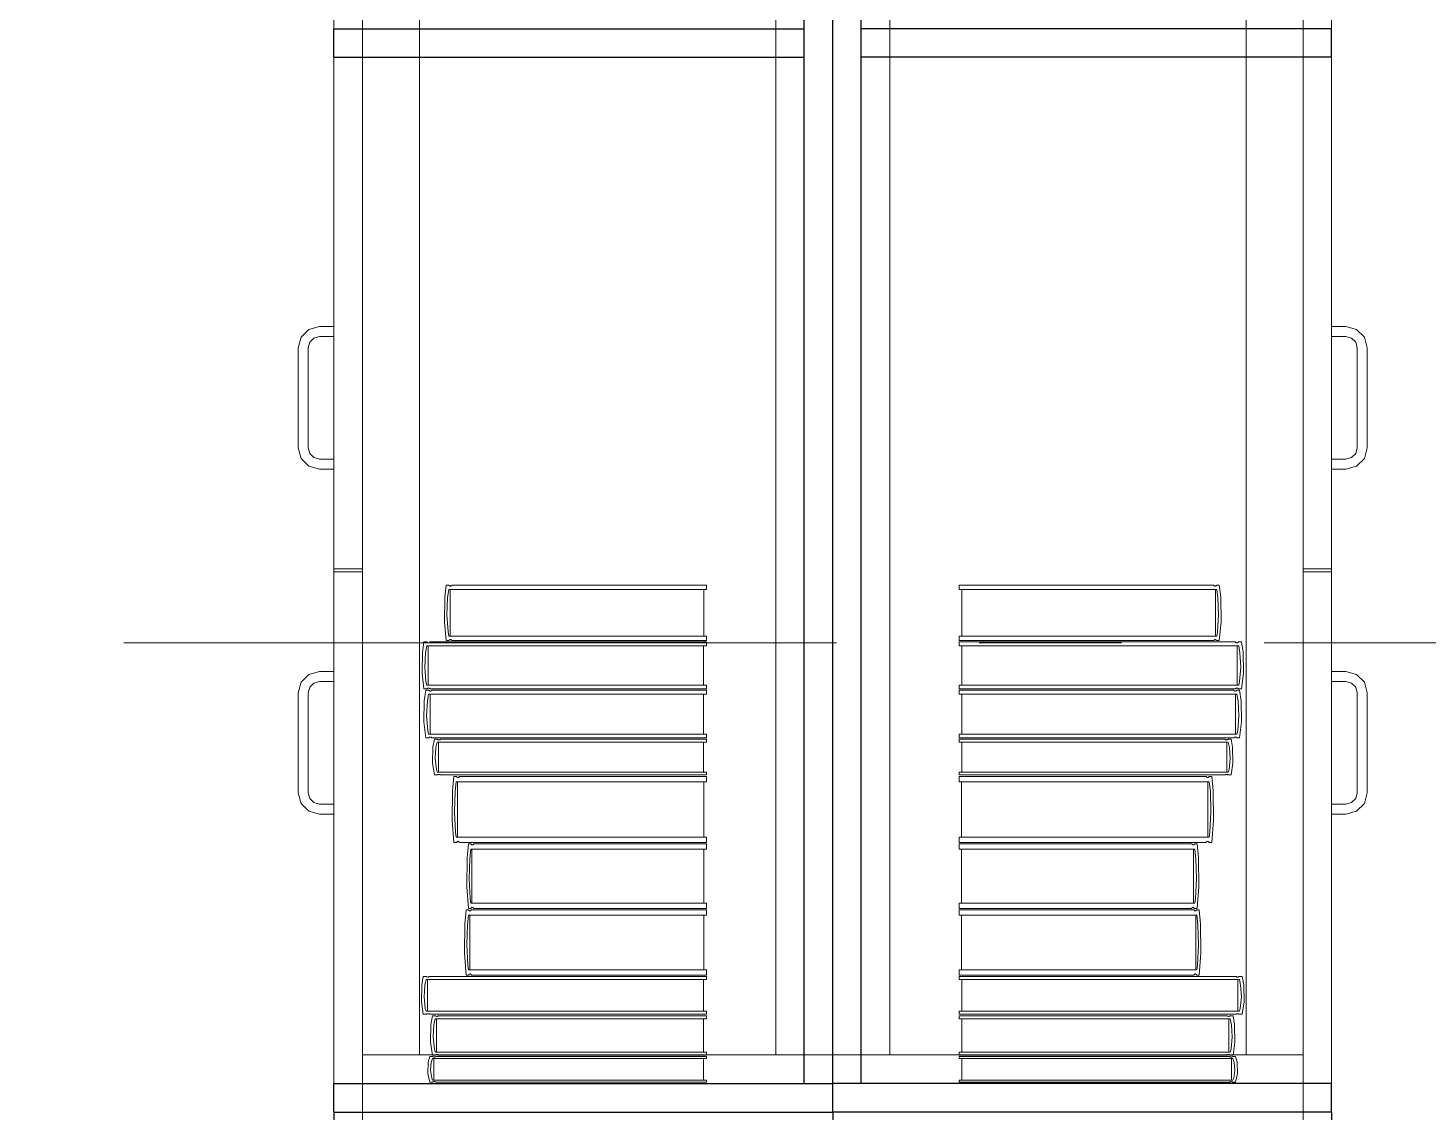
# Model space of a CAD drawing. Header units: inches. Extents: x -38 to 5698, y -33 to 92.
# Drawn here: x 288.499 to 289.482, y 23.352 to 24.113 of the extents above; entities that cross this region are included whole.
import ezdxf

# ---------------------------------------------------------------- set-up
doc = ezdxf.new("R2010")
doc.units = ezdxf.units.IN
doc.header["$MEASUREMENT"] = 0
doc.set_wipeout_variables(frame=1)
doc.linetypes.add('Punto & Raya', pattern=[0.65, 0.5, -0.075, 0, -0.075])
doc.linetypes.add('Wipeout_Contour', pattern=[1, 0, -1])
doc.layers.add('Interior - Mobiliario', color=7, linetype='Continuous')
doc.layers.add('Marcador - Secciones', color=251, linetype='Continuous')

msp = doc.modelspace()

# ---------------------------------------------------------------- linework, layer by layer
at = {"layer": 'Interior - Mobiliario', "color": 175, "linetype": 'Continuous', "lineweight": 13}
for p, q in [((288.73401, 24.83237), (288.73401, 23.37237)), ((289.04401, 23.37237), (289.04401, 24.83237)), ((289.08401, 23.37237), (289.08401, 24.83237)), ((289.39401, 24.83237), (289.39401, 23.37237)), ((288.68901, 23.88837), (288.69102, 23.89587)), ((288.69102, 23.89587), (288.69651, 23.90136)), ((288.69651, 23.90136), (288.70401, 23.90337)), ((288.70401, 23.89637), (288.70001, 23.8953)), ((288.70401, 23.90337), (288.71401, 23.90337)), ((288.71401, 23.89637), (288.70401, 23.89637)), ((288.71401, 23.90337), (288.71401, 23.89637)), ((289.42401, 23.90337), (289.41401, 23.90337)), ((289.41401, 23.90337), (289.41401, 23.89637)), ((289.41401, 23.89637), (289.42401, 23.89637)), ((289.43151, 23.90136), (289.42401, 23.90337)), ((289.42401, 23.89637), (289.42801, 23.8953)), ((289.437, 23.89587), (289.43151, 23.90136)), ((289.43901, 23.88837), (289.437, 23.89587)), ((288.68901, 23.81837), (288.68901, 23.88837)), ((288.69708, 23.89237), (288.69601, 23.88837)), ((288.69601, 23.88837), (288.69601, 23.81837)), ((288.70001, 23.8953), (288.69708, 23.89237)), ((289.42801, 23.8953), (289.43093, 23.89237)), ((289.43093, 23.89237), (289.43201, 23.88837)), ((289.43201, 23.88837), (289.43201, 23.81837)), ((289.43901, 23.81837), (289.43901, 23.88837)), ((288.69102, 23.81087), (288.68901, 23.81837)), ((288.69601, 23.81837), (288.69708, 23.81437)), ((289.43201, 23.81837), (289.43093, 23.81437)), ((289.437, 23.81087), (289.43901, 23.81837)), ((288.69651, 23.80538), (288.69102, 23.81087)), ((288.69708, 23.81437), (288.70001, 23.81144)), ((288.70001, 23.81144), (288.70401, 23.81037)), ((288.70401, 23.81037), (288.71401, 23.81037)), ((288.71401, 23.81037), (288.71401, 23.80337)), ((289.42401, 23.81037), (289.41401, 23.81037)), ((289.41401, 23.81037), (289.41401, 23.80337)), ((289.42801, 23.81144), (289.42401, 23.81037)), ((289.43093, 23.81437), (289.42801, 23.81144)), ((289.43151, 23.80538), (289.437, 23.81087)), ((288.70401, 23.80337), (288.69651, 23.80538)), ((288.71401, 23.80337), (288.70401, 23.80337)), ((289.41401, 23.80337), (289.42401, 23.80337)), ((289.42401, 23.80337), (289.43151, 23.80538)), ((288.71401, 23.73337), (288.73401, 23.73337)), ((288.71401, 23.73137), (288.73401, 23.73137)), ((289.41401, 23.73337), (289.39401, 23.73337)), ((289.41401, 23.73137), (289.39401, 23.73137)), ((288.79282, 23.722), (288.79182, 23.71347)), ((288.7948, 23.722), (288.79282, 23.722)), ((288.79381, 23.71306), (288.79464, 23.71889)), ((288.79464, 23.71889), (288.97535, 23.71889)), ((288.7949, 23.72184), (288.7948, 23.722)), ((288.79513, 23.72161), (288.7949, 23.72184)), ((288.79539, 23.72144), (288.79513, 23.72161)), ((288.79565, 23.72135), (288.79539, 23.72144)), ((288.79556, 23.71889), (288.79556, 23.68623)), ((288.79592, 23.72135), (288.79565, 23.72135)), ((288.79618, 23.72142), (288.79592, 23.72135)), ((288.79644, 23.72156), (288.79618, 23.72142)), ((288.79667, 23.72179), (288.79644, 23.72156)), ((288.79682, 23.722), (288.79667, 23.72179)), ((288.97535, 23.722), (288.79682, 23.722)), ((288.97352, 23.68623), (288.97352, 23.71889)), ((288.97535, 23.71889), (288.97535, 23.722)), ((289.15266, 23.71889), (289.15266, 23.722)), ((289.15266, 23.722), (289.33119, 23.722)), ((289.33337, 23.71889), (289.15266, 23.71889)), ((289.15449, 23.68623), (289.15449, 23.71889)), ((289.33119, 23.722), (289.33134, 23.72179)), ((289.33134, 23.72179), (289.33157, 23.72156)), ((289.33157, 23.72156), (289.33183, 23.72142)), ((289.33183, 23.72142), (289.33209, 23.72135)), ((289.33209, 23.72135), (289.33236, 23.72135)), ((289.33236, 23.72135), (289.33263, 23.72144)), ((289.33246, 23.71889), (289.33246, 23.68623)), ((289.33263, 23.72144), (289.33288, 23.72161)), ((289.33288, 23.72161), (289.33311, 23.72184)), ((289.33311, 23.72184), (289.33321, 23.722)), ((289.33321, 23.722), (289.33519, 23.722)), ((289.33421, 23.71306), (289.33337, 23.71889)), ((289.33519, 23.722), (289.33619, 23.71347)), ((288.79182, 23.71347), (288.79159, 23.69609)), ((288.79334, 23.7011), (288.79381, 23.71306)), ((289.33467, 23.7011), (289.33421, 23.71306)), ((289.33619, 23.71347), (289.33642, 23.69609)), ((288.7941, 23.68918), (288.79334, 23.7011)), ((289.33391, 23.68918), (289.33467, 23.7011)), ((288.79159, 23.69609), (288.79282, 23.68312)), ((288.79464, 23.68623), (288.7941, 23.68918)), ((289.33337, 23.68623), (289.33391, 23.68918)), ((289.33642, 23.69609), (289.33519, 23.68312)), ((288.77724, 23.68212), (288.77615, 23.67491)), ((288.77939, 23.68212), (288.77724, 23.68212)), ((288.77831, 23.67457), (288.77922, 23.67949)), ((288.77922, 23.67949), (288.97535, 23.67949)), ((288.7795, 23.682), (288.77939, 23.68212)), ((288.77975, 23.6818), (288.7795, 23.682)), ((288.78002, 23.68166), (288.77975, 23.6818)), ((288.78031, 23.68158), (288.78002, 23.68166)), ((288.78021, 23.67949), (288.78021, 23.65188)), ((288.7806, 23.68157), (288.78031, 23.68158)), ((288.78089, 23.68163), (288.7806, 23.68157)), ((288.78117, 23.68176), (288.78089, 23.68163)), ((288.78142, 23.68195), (288.78117, 23.68176)), ((288.78159, 23.68212), (288.78142, 23.68195)), ((288.97535, 23.68212), (288.78159, 23.68212)), ((288.79282, 23.68312), (288.7948, 23.68312)), ((288.97535, 23.68623), (288.79464, 23.68623)), ((288.7948, 23.68312), (288.79495, 23.68333)), ((288.79495, 23.68333), (288.79519, 23.68355)), ((288.79519, 23.68355), (288.79544, 23.6837)), ((288.79544, 23.6837), (288.79571, 23.68377)), ((288.79571, 23.68377), (288.79598, 23.68376)), ((288.79598, 23.68376), (288.79624, 23.68368)), ((288.79624, 23.68368), (288.79649, 23.68351)), ((288.79649, 23.68351), (288.79672, 23.68327)), ((288.79672, 23.68327), (288.79682, 23.68312)), ((288.79682, 23.68312), (288.97535, 23.68312)), ((288.97337, 23.65188), (288.97337, 23.67949)), ((288.97535, 23.68312), (288.97535, 23.68623)), ((288.97535, 23.67949), (288.97535, 23.68212)), ((289.15266, 23.68312), (289.15266, 23.68623)), ((289.15266, 23.68623), (289.33337, 23.68623)), ((289.33119, 23.68312), (289.15266, 23.68312)), ((289.15266, 23.67949), (289.15266, 23.68212)), ((289.15266, 23.68212), (289.34643, 23.68212)), ((289.34879, 23.67949), (289.15266, 23.67949)), ((289.15464, 23.65188), (289.15464, 23.67949)), ((289.33129, 23.68327), (289.33119, 23.68312)), ((289.33152, 23.68351), (289.33129, 23.68327)), ((289.33177, 23.68368), (289.33152, 23.68351)), ((289.33203, 23.68376), (289.33177, 23.68368)), ((289.3323, 23.68377), (289.33203, 23.68376)), ((289.33257, 23.6837), (289.3323, 23.68377)), ((289.33282, 23.68355), (289.33257, 23.6837)), ((289.33306, 23.68333), (289.33282, 23.68355)), ((289.33321, 23.68312), (289.33306, 23.68333)), ((289.33519, 23.68312), (289.33321, 23.68312)), ((289.34643, 23.68212), (289.34659, 23.68195)), ((289.34659, 23.68195), (289.34685, 23.68176)), ((289.34685, 23.68176), (289.34712, 23.68163)), ((289.34712, 23.68163), (289.34741, 23.68157)), ((289.34741, 23.68157), (289.3477, 23.68158)), ((289.3477, 23.68158), (289.34799, 23.68166)), ((289.3478, 23.67949), (289.3478, 23.65188)), ((289.34799, 23.68166), (289.34826, 23.6818)), ((289.34826, 23.6818), (289.34851, 23.682)), ((289.34851, 23.682), (289.34862, 23.68212)), ((289.34862, 23.68212), (289.35077, 23.68212)), ((289.3497, 23.67457), (289.34879, 23.67949)), ((289.35077, 23.68212), (289.35186, 23.67491)), ((288.77615, 23.67491), (288.77591, 23.66022)), ((288.7778, 23.66445), (288.77831, 23.67457)), ((289.35021, 23.66445), (289.3497, 23.67457)), ((289.35186, 23.67491), (289.3521, 23.66022)), ((288.70401, 23.66137), (288.69651, 23.65936)), ((288.71401, 23.66137), (288.70401, 23.66137)), ((288.71401, 23.65437), (288.71401, 23.66137)), ((288.77591, 23.66022), (288.77724, 23.64925)), ((288.77863, 23.65438), (288.7778, 23.66445)), ((289.34938, 23.65438), (289.35021, 23.66445)), ((289.3521, 23.66022), (289.35077, 23.64925)), ((289.41401, 23.66137), (289.42401, 23.66137)), ((289.41401, 23.65437), (289.41401, 23.66137)), ((289.42401, 23.66137), (289.43151, 23.65936)), ((288.69102, 23.65387), (288.68901, 23.64637)), ((288.69651, 23.65936), (288.69102, 23.65387)), ((288.69601, 23.64637), (288.69708, 23.65037)), ((288.69708, 23.65037), (288.70001, 23.6533)), ((288.70001, 23.6533), (288.70401, 23.65437)), ((288.70401, 23.65437), (288.71401, 23.65437)), ((288.77922, 23.65188), (288.77863, 23.65438)), ((288.97535, 23.65188), (288.77922, 23.65188)), ((288.97535, 23.64925), (288.97535, 23.65188)), ((289.15266, 23.64925), (289.15266, 23.65188)), ((289.15266, 23.65188), (289.34879, 23.65188)), ((289.34879, 23.65188), (289.34938, 23.65438)), ((289.42401, 23.65437), (289.41401, 23.65437)), ((289.42801, 23.6533), (289.42401, 23.65437)), ((289.43093, 23.65037), (289.42801, 23.6533)), ((289.43201, 23.64637), (289.43093, 23.65037)), ((289.43151, 23.65936), (289.437, 23.65387)), ((289.437, 23.65387), (289.43901, 23.64637)), ((288.68901, 23.64637), (288.68901, 23.57637)), ((288.69601, 23.57637), (288.69601, 23.64637)), ((288.77747, 23.64093), (288.77723, 23.626)), ((288.77724, 23.64925), (288.77939, 23.64925)), ((288.77855, 23.64825), (288.77747, 23.64093)), ((288.78069, 23.64825), (288.77855, 23.64825)), ((288.77911, 23.6303), (288.77961, 23.64058)), ((288.77939, 23.64925), (288.77956, 23.64943)), ((288.77956, 23.64943), (288.77981, 23.64962)), ((288.77961, 23.64058), (288.78052, 23.64558)), ((288.77981, 23.64962), (288.78009, 23.64974)), ((288.78009, 23.64974), (288.78038, 23.6498)), ((288.78038, 23.6498), (288.78067, 23.6498)), ((288.78052, 23.64558), (288.97535, 23.64558)), ((288.78067, 23.6498), (288.78095, 23.64972)), ((288.7808, 23.64812), (288.78069, 23.64825)), ((288.78105, 23.64792), (288.7808, 23.64812)), ((288.78095, 23.64972), (288.78123, 23.64958)), ((288.78132, 23.64778), (288.78105, 23.64792)), ((288.78123, 23.64958), (288.78148, 23.64938)), ((288.7816, 23.6477), (288.78132, 23.64778)), ((288.78148, 23.64938), (288.78159, 23.64925)), ((288.7815, 23.64558), (288.7815, 23.61753)), ((288.78159, 23.64925), (288.97535, 23.64925)), ((288.78189, 23.6477), (288.7816, 23.6477)), ((288.78218, 23.64776), (288.78189, 23.6477)), ((288.78245, 23.64788), (288.78218, 23.64776)), ((288.78271, 23.64807), (288.78245, 23.64788)), ((288.78287, 23.64825), (288.78271, 23.64807)), ((288.97535, 23.64825), (288.78287, 23.64825)), ((288.97338, 23.61753), (288.97338, 23.64558)), ((288.97535, 23.64558), (288.97535, 23.64825)), ((289.34643, 23.64925), (289.15266, 23.64925)), ((289.15266, 23.64558), (289.15266, 23.64825)), ((289.15266, 23.64825), (289.34515, 23.64825)), ((289.3475, 23.64558), (289.15266, 23.64558)), ((289.15463, 23.61753), (289.15463, 23.64558)), ((289.34515, 23.64825), (289.34531, 23.64807)), ((289.34531, 23.64807), (289.34556, 23.64788)), ((289.34556, 23.64788), (289.34584, 23.64776)), ((289.34584, 23.64776), (289.34612, 23.6477)), ((289.34612, 23.6477), (289.34641, 23.6477)), ((289.34641, 23.6477), (289.3467, 23.64778)), ((289.34654, 23.64938), (289.34643, 23.64925)), ((289.34651, 23.64558), (289.34651, 23.61753)), ((289.34679, 23.64958), (289.34654, 23.64938)), ((289.3467, 23.64778), (289.34697, 23.64792)), ((289.34706, 23.64972), (289.34679, 23.64958)), ((289.34697, 23.64792), (289.34722, 23.64812)), ((289.34735, 23.6498), (289.34706, 23.64972)), ((289.34722, 23.64812), (289.34733, 23.64825)), ((289.34733, 23.64825), (289.34947, 23.64825)), ((289.34764, 23.6498), (289.34735, 23.6498)), ((289.3484, 23.64058), (289.3475, 23.64558)), ((289.34793, 23.64974), (289.34764, 23.6498)), ((289.3482, 23.64962), (289.34793, 23.64974)), ((289.34846, 23.64943), (289.3482, 23.64962)), ((289.3489, 23.6303), (289.3484, 23.64058)), ((289.34862, 23.64925), (289.34846, 23.64943)), ((289.35077, 23.64925), (289.34862, 23.64925)), ((289.34947, 23.64825), (289.35054, 23.64093)), ((289.35054, 23.64093), (289.35079, 23.626)), ((289.43201, 23.57637), (289.43201, 23.64637)), ((289.43901, 23.64637), (289.43901, 23.57637)), ((288.77993, 23.62006), (288.77911, 23.6303)), ((289.34808, 23.62006), (289.3489, 23.6303)), ((288.77723, 23.626), (288.77855, 23.61486)), ((289.35079, 23.626), (289.34947, 23.61486)), ((288.77855, 23.61486), (288.78069, 23.61486)), ((288.78052, 23.61753), (288.77993, 23.62006)), ((288.97535, 23.61753), (288.78052, 23.61753)), ((288.78069, 23.61486), (288.78085, 23.61504)), ((288.78085, 23.61504), (288.7811, 23.61523)), ((288.7811, 23.61523), (288.78138, 23.61536)), ((288.78138, 23.61536), (288.78166, 23.61542)), ((288.78166, 23.61542), (288.78195, 23.61541)), ((288.78195, 23.61541), (288.78224, 23.61533)), ((288.78224, 23.61533), (288.78251, 23.61519)), ((288.78251, 23.61519), (288.78276, 23.61499)), ((288.78276, 23.61499), (288.78287, 23.61486)), ((288.78287, 23.61486), (288.97535, 23.61486)), ((288.78459, 23.61386), (288.78355, 23.60836)), ((288.78666, 23.61386), (288.78459, 23.61386)), ((288.78562, 23.6081), (288.7865, 23.61185)), ((288.7865, 23.61185), (288.97535, 23.61185)), ((288.78677, 23.61376), (288.78666, 23.61386)), ((288.78701, 23.61361), (288.78677, 23.61376)), ((288.78727, 23.6135), (288.78701, 23.61361)), ((288.78755, 23.61345), (288.78727, 23.6135)), ((288.78745, 23.61185), (288.78745, 23.5908)), ((288.78783, 23.61344), (288.78755, 23.61345)), ((288.78811, 23.61349), (288.78783, 23.61344)), ((288.78837, 23.61358), (288.78811, 23.61349)), ((288.78862, 23.61372), (288.78837, 23.61358)), ((288.78878, 23.61386), (288.78862, 23.61372)), ((288.97535, 23.61386), (288.78878, 23.61386)), ((288.97344, 23.5908), (288.97344, 23.61185)), ((288.97535, 23.61486), (288.97535, 23.61753)), ((288.97535, 23.61185), (288.97535, 23.61386)), ((289.15266, 23.61486), (289.15266, 23.61753)), ((289.15266, 23.61753), (289.3475, 23.61753)), ((289.34515, 23.61486), (289.15266, 23.61486)), ((289.15266, 23.61185), (289.15266, 23.61386)), ((289.15266, 23.61386), (289.33924, 23.61386)), ((289.34151, 23.61185), (289.15266, 23.61185)), ((289.15457, 23.5908), (289.15457, 23.61185)), ((289.33924, 23.61386), (289.33939, 23.61372)), ((289.33939, 23.61372), (289.33964, 23.61358)), ((289.33964, 23.61358), (289.3399, 23.61349)), ((289.3399, 23.61349), (289.34018, 23.61344)), ((289.34018, 23.61344), (289.34046, 23.61345)), ((289.34046, 23.61345), (289.34074, 23.6135)), ((289.34056, 23.61185), (289.34056, 23.5908)), ((289.34074, 23.6135), (289.341, 23.61361)), ((289.341, 23.61361), (289.34124, 23.61376)), ((289.34124, 23.61376), (289.34135, 23.61386)), ((289.34135, 23.61386), (289.34342, 23.61386)), ((289.34239, 23.6081), (289.34151, 23.61185)), ((289.34342, 23.61386), (289.34447, 23.60836)), ((289.34526, 23.61499), (289.34515, 23.61486)), ((289.3455, 23.61519), (289.34526, 23.61499)), ((289.34577, 23.61533), (289.3455, 23.61519)), ((289.34606, 23.61541), (289.34577, 23.61533)), ((289.34635, 23.61542), (289.34606, 23.61541)), ((289.34664, 23.61536), (289.34635, 23.61542)), ((289.34691, 23.61523), (289.34664, 23.61536)), ((289.34716, 23.61504), (289.34691, 23.61523)), ((289.34733, 23.61486), (289.34716, 23.61504)), ((289.34947, 23.61486), (289.34733, 23.61486)), ((289.3475, 23.61753), (289.34808, 23.62006)), ((288.78355, 23.60836), (288.78331, 23.59716)), ((288.78514, 23.60039), (288.78562, 23.6081)), ((289.34288, 23.60039), (289.34239, 23.6081)), ((289.34447, 23.60836), (289.3447, 23.59716)), ((288.78331, 23.59716), (288.78459, 23.5888)), ((288.78593, 23.5927), (288.78514, 23.60039)), ((288.7865, 23.5908), (288.78593, 23.5927)), ((289.34151, 23.5908), (289.34208, 23.5927)), ((289.34208, 23.5927), (289.34288, 23.60039)), ((289.3447, 23.59716), (289.34342, 23.5888)), ((288.78459, 23.5888), (288.78666, 23.5888)), ((288.97535, 23.5908), (288.7865, 23.5908)), ((288.78666, 23.5888), (288.78682, 23.58893)), ((288.78682, 23.58893), (288.78707, 23.58908)), ((288.78707, 23.58908), (288.78733, 23.58917)), ((288.78733, 23.58917), (288.78761, 23.58922)), ((288.78761, 23.58922), (288.78789, 23.58921)), ((288.78789, 23.58921), (288.78817, 23.58916)), ((288.78817, 23.58916), (288.78843, 23.58905)), ((288.78843, 23.58905), (288.78867, 23.5889)), ((288.78867, 23.5889), (288.78878, 23.5888)), ((288.78878, 23.5888), (288.97535, 23.5888)), ((288.79816, 23.5878), (288.79719, 23.57764)), ((288.80008, 23.5878), (288.79816, 23.5878)), ((288.79911, 23.57716), (288.79993, 23.58409)), ((288.79993, 23.58409), (288.97535, 23.58409)), ((288.80018, 23.58762), (288.80008, 23.5878)), ((288.8004, 23.58734), (288.80018, 23.58762)), ((288.80065, 23.58714), (288.8004, 23.58734)), ((288.8009, 23.58704), (288.80065, 23.58714)), ((288.80081, 23.58409), (288.80081, 23.5452)), ((288.80117, 23.58703), (288.8009, 23.58704)), ((288.80142, 23.58711), (288.80117, 23.58703)), ((288.80167, 23.58729), (288.80142, 23.58711)), ((288.8019, 23.58755), (288.80167, 23.58729)), ((288.80204, 23.5878), (288.8019, 23.58755)), ((288.97535, 23.5878), (288.80204, 23.5878)), ((288.97358, 23.5452), (288.97358, 23.58409)), ((288.97535, 23.5888), (288.97535, 23.5908)), ((288.97535, 23.58409), (288.97535, 23.5878)), ((289.15266, 23.5888), (289.15266, 23.5908)), ((289.15266, 23.5908), (289.34151, 23.5908)), ((289.33924, 23.5888), (289.15266, 23.5888)), ((289.15266, 23.58409), (289.15266, 23.5878)), ((289.15266, 23.5878), (289.32597, 23.5878)), ((289.32809, 23.58409), (289.15266, 23.58409)), ((289.15444, 23.5452), (289.15444, 23.58409)), ((289.32597, 23.5878), (289.32611, 23.58755)), ((289.32611, 23.58755), (289.32634, 23.58729)), ((289.32634, 23.58729), (289.32659, 23.58711)), ((289.32659, 23.58711), (289.32685, 23.58703)), ((289.32685, 23.58703), (289.32711, 23.58704)), ((289.32711, 23.58704), (289.32737, 23.58714)), ((289.3272, 23.58409), (289.3272, 23.5452)), ((289.32737, 23.58714), (289.32761, 23.58734)), ((289.32761, 23.58734), (289.32783, 23.58762)), ((289.32783, 23.58762), (289.32793, 23.5878)), ((289.32793, 23.5878), (289.32986, 23.5878)), ((289.3289, 23.57716), (289.32809, 23.58409)), ((289.32986, 23.5878), (289.33083, 23.57764)), ((289.33934, 23.5889), (289.33924, 23.5888)), ((289.33958, 23.58905), (289.33934, 23.5889)), ((289.33984, 23.58916), (289.33958, 23.58905)), ((289.34012, 23.58921), (289.33984, 23.58916)), ((289.3404, 23.58922), (289.34012, 23.58921)), ((289.34068, 23.58917), (289.3404, 23.58922)), ((289.34094, 23.58908), (289.34068, 23.58917)), ((289.34119, 23.58893), (289.34094, 23.58908)), ((289.34135, 23.5888), (289.34119, 23.58893)), ((289.34342, 23.5888), (289.34135, 23.5888)), ((288.68901, 23.57637), (288.69102, 23.56887)), ((288.69708, 23.57237), (288.69601, 23.57637)), ((288.70001, 23.56944), (288.69708, 23.57237)), ((288.79719, 23.57764), (288.79697, 23.55693)), ((288.79866, 23.56291), (288.79911, 23.57716)), ((289.32935, 23.56291), (289.3289, 23.57716)), ((289.33083, 23.57764), (289.33105, 23.55693)), ((289.42801, 23.56944), (289.43093, 23.57237)), ((289.43093, 23.57237), (289.43201, 23.57637)), ((289.43901, 23.57637), (289.437, 23.56887)), ((288.69102, 23.56887), (288.69651, 23.56338)), ((288.69651, 23.56338), (288.70401, 23.56137)), ((288.70401, 23.56837), (288.70001, 23.56944)), ((288.71401, 23.56837), (288.70401, 23.56837)), ((288.71401, 23.56137), (288.71401, 23.56837)), ((288.7994, 23.54871), (288.79866, 23.56291)), ((289.32861, 23.54871), (289.32935, 23.56291)), ((289.41401, 23.56837), (289.42401, 23.56837)), ((289.41401, 23.56137), (289.41401, 23.56837)), ((289.42401, 23.56837), (289.42801, 23.56944)), ((289.43151, 23.56338), (289.42401, 23.56137)), ((289.437, 23.56887), (289.43151, 23.56338)), ((288.70401, 23.56137), (288.71401, 23.56137)), ((288.79697, 23.55693), (288.79816, 23.54149)), ((289.33105, 23.55693), (289.32986, 23.54149)), ((289.42401, 23.56137), (289.41401, 23.56137)), ((288.79993, 23.5452), (288.7994, 23.54871)), ((288.97535, 23.5452), (288.79993, 23.5452)), ((288.80023, 23.54174), (288.80046, 23.542)), ((288.80046, 23.542), (288.8007, 23.54218)), ((288.8007, 23.54218), (288.80096, 23.54227)), ((288.80096, 23.54227), (288.80122, 23.54225)), ((288.80122, 23.54225), (288.80148, 23.54215)), ((288.80148, 23.54215), (288.80172, 23.54195)), ((288.80172, 23.54195), (288.80195, 23.54167)), ((288.97535, 23.54149), (288.97535, 23.5452)), ((289.15266, 23.54149), (289.15266, 23.5452)), ((289.15266, 23.5452), (289.32809, 23.5452)), ((289.32629, 23.54195), (289.32607, 23.54167)), ((289.32653, 23.54215), (289.32629, 23.54195)), ((289.32679, 23.54225), (289.32653, 23.54215)), ((289.32705, 23.54227), (289.32679, 23.54225)), ((289.32731, 23.54218), (289.32705, 23.54227)), ((289.32756, 23.542), (289.32731, 23.54218)), ((289.32779, 23.54174), (289.32756, 23.542)), ((289.32809, 23.5452), (289.32861, 23.54871)), ((288.79816, 23.54149), (288.80008, 23.54149)), ((288.80008, 23.54149), (288.80023, 23.54174)), ((288.80195, 23.54167), (288.80204, 23.54149)), ((288.80204, 23.54149), (288.97535, 23.54149)), ((288.80843, 23.54049), (288.80751, 23.53056)), ((288.81024, 23.54049), (288.80843, 23.54049)), ((288.80933, 23.53009), (288.8101, 23.53687)), ((288.8101, 23.53687), (288.97535, 23.53687)), ((288.81033, 23.54032), (288.81024, 23.54049)), ((288.81055, 23.54004), (288.81033, 23.54032)), ((288.81078, 23.53985), (288.81055, 23.54004)), ((288.81102, 23.53974), (288.81078, 23.53985)), ((288.81093, 23.53687), (288.81093, 23.49883)), ((288.81126, 23.53973), (288.81102, 23.53974)), ((288.81151, 23.53982), (288.81126, 23.53973)), ((288.81174, 23.53999), (288.81151, 23.53982)), ((288.81195, 23.54025), (288.81174, 23.53999)), ((288.81209, 23.54049), (288.81195, 23.54025)), ((288.97535, 23.54049), (288.81209, 23.54049)), ((288.97368, 23.49883), (288.97368, 23.53687)), ((288.97535, 23.53687), (288.97535, 23.54049)), ((289.32597, 23.54149), (289.15266, 23.54149)), ((289.15266, 23.53687), (289.15266, 23.54049)), ((289.15266, 23.54049), (289.31592, 23.54049)), ((289.31792, 23.53687), (289.15266, 23.53687)), ((289.15433, 23.49883), (289.15433, 23.53687)), ((289.31592, 23.54049), (289.31606, 23.54025)), ((289.31606, 23.54025), (289.31627, 23.53999)), ((289.31627, 23.53999), (289.31651, 23.53982)), ((289.31651, 23.53982), (289.31675, 23.53973)), ((289.31675, 23.53973), (289.317, 23.53974)), ((289.317, 23.53974), (289.31724, 23.53985)), ((289.31708, 23.53687), (289.31708, 23.49883)), ((289.31724, 23.53985), (289.31747, 23.54004)), ((289.31747, 23.54004), (289.31768, 23.54032)), ((289.31768, 23.54032), (289.31777, 23.54049)), ((289.31777, 23.54049), (289.31959, 23.54049)), ((289.31868, 23.53009), (289.31792, 23.53687)), ((289.31959, 23.54049), (289.3205, 23.53056)), ((289.32607, 23.54167), (289.32597, 23.54149)), ((289.32793, 23.54149), (289.32779, 23.54174)), ((289.32986, 23.54149), (289.32793, 23.54149)), ((288.80751, 23.53056), (288.80731, 23.51031)), ((288.80891, 23.51615), (288.80933, 23.53009)), ((289.31911, 23.51615), (289.31868, 23.53009)), ((289.3205, 23.53056), (289.32071, 23.51031)), ((288.8096, 23.50226), (288.80891, 23.51615)), ((289.31841, 23.50226), (289.31911, 23.51615)), ((288.80731, 23.51031), (288.80843, 23.49521)), ((289.32071, 23.51031), (289.31959, 23.49521)), ((288.80686, 23.49421), (288.80594, 23.48418)), ((288.80869, 23.49421), (288.80686, 23.49421)), ((288.80843, 23.49521), (288.81024, 23.49521)), ((288.80878, 23.49403), (288.80869, 23.49421)), ((288.809, 23.49375), (288.80878, 23.49403)), ((288.80923, 23.49356), (288.809, 23.49375)), ((288.80947, 23.49345), (288.80923, 23.49356)), ((288.80972, 23.49344), (288.80947, 23.49345)), ((288.8101, 23.49883), (288.8096, 23.50226)), ((288.80997, 23.49353), (288.80972, 23.49344)), ((288.8102, 23.4937), (288.80997, 23.49353)), ((288.97535, 23.49883), (288.8101, 23.49883)), ((288.81042, 23.49396), (288.8102, 23.4937)), ((288.81024, 23.49521), (288.81038, 23.49545)), ((288.81038, 23.49545), (288.8106, 23.49571)), ((288.81056, 23.49421), (288.81042, 23.49396)), ((288.97535, 23.49421), (288.81056, 23.49421)), ((288.8106, 23.49571), (288.81083, 23.49588)), ((288.81083, 23.49588), (288.81107, 23.49596)), ((288.81107, 23.49596), (288.81132, 23.49595)), ((288.81132, 23.49595), (288.81156, 23.49585)), ((288.81156, 23.49585), (288.81179, 23.49566)), ((288.81179, 23.49566), (288.812, 23.49538)), ((288.812, 23.49538), (288.81209, 23.49521)), ((288.81209, 23.49521), (288.97535, 23.49521)), ((288.97535, 23.49521), (288.97535, 23.49883)), ((288.97535, 23.49055), (288.97535, 23.49421)), ((289.15266, 23.49521), (289.15266, 23.49883)), ((289.15266, 23.49883), (289.31792, 23.49883)), ((289.31592, 23.49521), (289.15266, 23.49521)), ((289.15266, 23.49055), (289.15266, 23.49421)), ((289.15266, 23.49421), (289.31746, 23.49421)), ((289.31601, 23.49538), (289.31592, 23.49521)), ((289.31622, 23.49566), (289.31601, 23.49538)), ((289.31645, 23.49585), (289.31622, 23.49566)), ((289.3167, 23.49595), (289.31645, 23.49585)), ((289.31694, 23.49596), (289.3167, 23.49595)), ((289.31718, 23.49588), (289.31694, 23.49596)), ((289.31742, 23.49571), (289.31718, 23.49588)), ((289.31763, 23.49545), (289.31742, 23.49571)), ((289.31746, 23.49421), (289.31759, 23.49396)), ((289.31759, 23.49396), (289.31781, 23.4937)), ((289.31777, 23.49521), (289.31763, 23.49545)), ((289.31959, 23.49521), (289.31777, 23.49521)), ((289.31781, 23.4937), (289.31805, 23.49353)), ((289.31792, 23.49883), (289.31841, 23.50226)), ((289.31805, 23.49353), (289.31829, 23.49344)), ((289.31829, 23.49344), (289.31854, 23.49345)), ((289.31854, 23.49345), (289.31878, 23.49356)), ((289.31878, 23.49356), (289.31902, 23.49375)), ((289.31902, 23.49375), (289.31923, 23.49403)), ((289.31923, 23.49403), (289.31932, 23.49421)), ((289.31932, 23.49421), (289.32115, 23.49421)), ((289.32115, 23.49421), (289.32208, 23.48418)), ((288.80594, 23.48418), (288.80573, 23.46373)), ((288.80734, 23.46963), (288.80777, 23.4837)), ((288.80777, 23.4837), (288.80854, 23.49055)), ((288.80854, 23.49055), (288.97535, 23.49055)), ((288.80939, 23.49055), (288.80939, 23.45214)), ((288.97366, 23.45214), (288.97366, 23.49055)), ((289.31947, 23.49055), (289.15266, 23.49055)), ((289.15435, 23.45214), (289.15435, 23.49055)), ((289.31863, 23.49055), (289.31863, 23.45214)), ((289.32024, 23.4837), (289.31947, 23.49055)), ((289.32067, 23.46963), (289.32024, 23.4837)), ((289.32208, 23.48418), (289.32229, 23.46373)), ((288.80573, 23.46373), (288.80686, 23.44848)), ((288.80804, 23.45561), (288.80734, 23.46963)), ((289.31997, 23.45561), (289.32067, 23.46963)), ((289.32229, 23.46373), (289.32115, 23.44848)), ((288.80854, 23.45214), (288.80804, 23.45561)), ((289.31947, 23.45214), (289.31997, 23.45561)), ((288.77677, 23.44748), (288.77569, 23.44165)), ((288.77893, 23.44748), (288.77677, 23.44748)), ((288.77785, 23.44137), (288.77876, 23.44535)), ((288.77876, 23.44535), (288.97535, 23.44535)), ((288.77904, 23.44738), (288.77893, 23.44748)), ((288.77929, 23.44721), (288.77904, 23.44738)), ((288.77957, 23.4471), (288.77929, 23.44721)), ((288.77985, 23.44704), (288.77957, 23.4471)), ((288.77975, 23.44535), (288.77975, 23.42303)), ((288.78015, 23.44703), (288.77985, 23.44704)), ((288.78044, 23.44708), (288.78015, 23.44703)), ((288.78071, 23.44718), (288.78044, 23.44708)), ((288.78097, 23.44734), (288.78071, 23.44718)), ((288.78113, 23.44748), (288.78097, 23.44734)), ((288.97535, 23.44748), (288.78113, 23.44748)), ((288.80686, 23.44848), (288.80869, 23.44848)), ((288.97535, 23.45214), (288.80854, 23.45214)), ((288.80869, 23.44848), (288.80883, 23.44872)), ((288.80883, 23.44872), (288.80905, 23.44899)), ((288.80905, 23.44899), (288.80928, 23.44916)), ((288.80928, 23.44916), (288.80953, 23.44924)), ((288.80953, 23.44924), (288.80978, 23.44923)), ((288.80978, 23.44923), (288.81002, 23.44913)), ((288.81002, 23.44913), (288.81025, 23.44893)), ((288.81025, 23.44893), (288.81046, 23.44866)), ((288.81046, 23.44866), (288.81056, 23.44848)), ((288.81056, 23.44848), (288.97535, 23.44848)), ((288.97336, 23.42303), (288.97336, 23.44535)), ((288.97535, 23.44848), (288.97535, 23.45214)), ((288.97535, 23.44535), (288.97535, 23.44748)), ((289.15266, 23.44848), (289.15266, 23.45214)), ((289.15266, 23.45214), (289.31947, 23.45214)), ((289.31746, 23.44848), (289.15266, 23.44848)), ((289.15266, 23.44535), (289.15266, 23.44748)), ((289.15266, 23.44748), (289.34688, 23.44748)), ((289.34925, 23.44535), (289.15266, 23.44535)), ((289.15465, 23.42303), (289.15465, 23.44535)), ((289.31755, 23.44866), (289.31746, 23.44848)), ((289.31776, 23.44893), (289.31755, 23.44866)), ((289.31799, 23.44913), (289.31776, 23.44893)), ((289.31824, 23.44923), (289.31799, 23.44913)), ((289.31849, 23.44924), (289.31824, 23.44923)), ((289.31873, 23.44916), (289.31849, 23.44924)), ((289.31897, 23.44899), (289.31873, 23.44916)), ((289.31918, 23.44872), (289.31897, 23.44899)), ((289.31932, 23.44848), (289.31918, 23.44872)), ((289.32115, 23.44848), (289.31932, 23.44848)), ((289.34688, 23.44748), (289.34704, 23.44734)), ((289.34704, 23.44734), (289.3473, 23.44718)), ((289.3473, 23.44718), (289.34758, 23.44708)), ((289.34758, 23.44708), (289.34787, 23.44703)), ((289.34787, 23.44703), (289.34816, 23.44704)), ((289.34816, 23.44704), (289.34845, 23.4471)), ((289.34826, 23.44535), (289.34826, 23.42303)), ((289.34845, 23.4471), (289.34872, 23.44721)), ((289.34872, 23.44721), (289.34897, 23.44738)), ((289.34897, 23.44738), (289.34908, 23.44748)), ((289.34908, 23.44748), (289.35124, 23.44748)), ((289.35017, 23.44137), (289.34925, 23.44535)), ((289.35124, 23.44748), (289.35232, 23.44165)), ((288.77569, 23.44165), (288.77544, 23.42977)), ((288.77734, 23.4332), (288.77785, 23.44137)), ((289.35067, 23.4332), (289.35017, 23.44137)), ((289.35232, 23.44165), (289.35257, 23.42977)), ((288.77544, 23.42977), (288.77677, 23.42091)), ((288.77817, 23.42505), (288.77734, 23.4332)), ((288.77876, 23.42303), (288.77817, 23.42505)), ((289.34925, 23.42303), (289.34984, 23.42505)), ((289.34984, 23.42505), (289.35067, 23.4332)), ((289.35257, 23.42977), (289.35124, 23.42091)), ((288.77677, 23.42091), (288.77893, 23.42091)), ((288.97535, 23.42303), (288.77876, 23.42303)), ((288.77893, 23.42091), (288.7791, 23.42105)), ((288.7791, 23.42105), (288.77935, 23.4212)), ((288.77935, 23.4212), (288.77963, 23.4213)), ((288.77963, 23.4213), (288.77992, 23.42135)), ((288.77992, 23.42135), (288.78021, 23.42135)), ((288.78021, 23.42135), (288.7805, 23.42129)), ((288.7805, 23.42129), (288.78077, 23.42117)), ((288.78077, 23.42117), (288.78102, 23.42101)), ((288.78102, 23.42101), (288.78113, 23.42091)), ((288.78113, 23.42091), (288.97535, 23.42091)), ((288.78319, 23.41991), (288.78214, 23.41384)), ((288.78528, 23.41991), (288.78319, 23.41991)), ((288.78423, 23.41355), (288.78511, 23.4177)), ((288.78511, 23.4177), (288.97535, 23.4177)), ((288.78539, 23.4198), (288.78528, 23.41991)), ((288.78563, 23.41963), (288.78539, 23.4198)), ((288.78589, 23.41952), (288.78563, 23.41963)), ((288.78617, 23.41945), (288.78589, 23.41952)), ((288.78607, 23.4177), (288.78607, 23.39445)), ((288.78646, 23.41945), (288.78617, 23.41945)), ((288.78674, 23.4195), (288.78646, 23.41945)), ((288.787, 23.4196), (288.78674, 23.4195)), ((288.78725, 23.41976), (288.787, 23.4196)), ((288.78741, 23.41991), (288.78725, 23.41976)), ((288.97535, 23.41991), (288.78741, 23.41991)), ((288.97343, 23.39445), (288.97343, 23.4177)), ((288.97535, 23.42091), (288.97535, 23.42303)), ((288.97535, 23.4177), (288.97535, 23.41991)), ((289.15266, 23.42091), (289.15266, 23.42303)), ((289.15266, 23.42303), (289.34925, 23.42303)), ((289.34688, 23.42091), (289.15266, 23.42091)), ((289.15266, 23.4177), (289.15266, 23.41991)), ((289.15266, 23.41991), (289.3406, 23.41991)), ((289.3429, 23.4177), (289.15266, 23.4177)), ((289.15459, 23.39445), (289.15459, 23.4177)), ((289.3406, 23.41991), (289.34076, 23.41976)), ((289.34076, 23.41976), (289.34101, 23.4196)), ((289.34101, 23.4196), (289.34128, 23.4195)), ((289.34128, 23.4195), (289.34156, 23.41945)), ((289.34156, 23.41945), (289.34184, 23.41945)), ((289.34184, 23.41945), (289.34212, 23.41952)), ((289.34194, 23.4177), (289.34194, 23.39445)), ((289.34212, 23.41952), (289.34238, 23.41963)), ((289.34238, 23.41963), (289.34263, 23.4198)), ((289.34263, 23.4198), (289.34273, 23.41991)), ((289.34273, 23.41991), (289.34482, 23.41991)), ((289.34378, 23.41355), (289.3429, 23.4177)), ((289.34482, 23.41991), (289.34587, 23.41384)), ((289.34699, 23.42101), (289.34688, 23.42091)), ((289.34724, 23.42117), (289.34699, 23.42101)), ((289.34751, 23.42129), (289.34724, 23.42117)), ((289.3478, 23.42135), (289.34751, 23.42129)), ((289.34809, 23.42135), (289.3478, 23.42135)), ((289.34838, 23.4213), (289.34809, 23.42135)), ((289.34866, 23.4212), (289.34838, 23.4213)), ((289.34892, 23.42105), (289.34866, 23.4212)), ((289.34908, 23.42091), (289.34892, 23.42105)), ((289.35124, 23.42091), (289.34908, 23.42091)), ((288.78214, 23.41384), (288.7819, 23.40147)), ((288.78374, 23.40504), (288.78423, 23.41355)), ((288.78454, 23.39655), (288.78374, 23.40504)), ((289.34347, 23.39655), (289.34427, 23.40504)), ((289.34427, 23.40504), (289.34378, 23.41355)), ((289.34587, 23.41384), (289.34611, 23.40147)), ((288.7819, 23.40147), (288.78319, 23.39224)), ((288.78511, 23.39445), (288.78454, 23.39655)), ((289.3429, 23.39445), (289.34347, 23.39655)), ((289.34611, 23.40147), (289.34482, 23.39224)), ((288.73401, 23.39237), (288.77401, 23.39237)), ((288.77401, 23.39237), (289.02401, 23.39237)), ((288.78029, 23.38732), (288.78005, 23.37933)), ((288.78135, 23.39124), (288.78029, 23.38732)), ((288.78346, 23.39124), (288.78135, 23.39124)), ((288.78191, 23.38163), (288.7824, 23.38713)), ((288.7824, 23.38713), (288.78329, 23.38981)), ((288.78319, 23.39224), (288.78528, 23.39224)), ((288.78329, 23.38981), (288.97535, 23.38981)), ((288.78357, 23.39117), (288.78346, 23.39124)), ((288.78381, 23.39106), (288.78357, 23.39117)), ((288.78408, 23.39099), (288.78381, 23.39106)), ((288.78436, 23.39095), (288.78408, 23.39099)), ((288.78465, 23.39094), (288.78436, 23.39095)), ((288.78493, 23.39097), (288.78465, 23.39094)), ((288.7852, 23.39104), (288.78493, 23.39097)), ((288.97535, 23.39445), (288.78511, 23.39445)), ((288.78545, 23.39114), (288.7852, 23.39104)), ((288.78528, 23.39224), (288.78544, 23.39239)), ((288.78544, 23.39239), (288.78569, 23.39255)), ((288.78561, 23.39124), (288.78545, 23.39114)), ((288.97535, 23.39124), (288.78561, 23.39124)), ((288.78569, 23.39255), (288.78596, 23.39265)), ((288.78596, 23.39265), (288.78623, 23.3927)), ((288.78623, 23.3927), (288.78652, 23.3927)), ((288.78652, 23.3927), (288.7868, 23.39263)), ((288.7868, 23.39263), (288.78706, 23.39252)), ((288.78706, 23.39252), (288.7873, 23.39235)), ((288.7873, 23.39235), (288.78741, 23.39224)), ((288.78741, 23.39224), (288.97535, 23.39224)), ((288.97535, 23.39224), (288.97535, 23.39445)), ((288.97535, 23.38981), (288.97535, 23.39124)), ((289.35401, 23.39237), (289.10401, 23.39237)), ((289.15266, 23.39224), (289.15266, 23.39445)), ((289.15266, 23.39445), (289.3429, 23.39445)), ((289.3406, 23.39224), (289.15266, 23.39224)), ((289.15266, 23.38981), (289.15266, 23.39124)), ((289.15266, 23.39124), (289.34241, 23.39124)), ((289.34472, 23.38981), (289.15266, 23.38981)), ((289.34071, 23.39235), (289.3406, 23.39224)), ((289.34095, 23.39252), (289.34071, 23.39235)), ((289.34122, 23.39263), (289.34095, 23.39252)), ((289.34149, 23.3927), (289.34122, 23.39263)), ((289.34178, 23.3927), (289.34149, 23.3927)), ((289.34206, 23.39265), (289.34178, 23.3927)), ((289.34233, 23.39255), (289.34206, 23.39265)), ((289.34257, 23.39239), (289.34233, 23.39255)), ((289.34241, 23.39124), (289.34256, 23.39114)), ((289.34256, 23.39114), (289.34281, 23.39104)), ((289.34273, 23.39224), (289.34257, 23.39239)), ((289.34482, 23.39224), (289.34273, 23.39224)), ((289.34281, 23.39104), (289.34309, 23.39097)), ((289.34309, 23.39097), (289.34337, 23.39094)), ((289.34337, 23.39094), (289.34365, 23.39095)), ((289.34365, 23.39095), (289.34393, 23.39099)), ((289.34393, 23.39099), (289.3442, 23.39106)), ((289.3442, 23.39106), (289.34445, 23.39117)), ((289.34445, 23.39117), (289.34455, 23.39124)), ((289.34455, 23.39124), (289.34666, 23.39124)), ((289.34561, 23.38713), (289.34472, 23.38981)), ((289.34611, 23.38163), (289.34561, 23.38713)), ((289.34666, 23.39124), (289.34772, 23.38732)), ((289.34772, 23.38732), (289.34797, 23.37933)), ((289.39401, 23.39237), (289.35401, 23.39237)), ((288.73401, 23.37237), (289.04401, 23.37237)), ((289.39401, 23.37237), (289.08401, 23.37237))]:
    msp.add_line(p, q, dxfattribs=at)

# ---------------------------------------------------------------- wipeouts: each hides what was drawn before it
at = {"color": 254, "linetype": 'Wipeout_Contour', "lineweight": 0, "ltscale": 9694.713997}
msp.add_wipeout([(288.71401, 23.33237), (289.06401, 23.33237), (289.06401, 23.35237), (288.71401, 23.35237)], dxfattribs=at).dxf.layer = 'Interior - Mobiliario'

# ---------------------------------------------------------------- next in the draw order: linework, layer by layer
at = {"layer": 'Interior - Mobiliario', "color": 175, "linetype": 'Continuous', "lineweight": 30}
for p, q in [((288.71401, 23.35237), (289.06401, 23.35237)), ((288.71401, 23.35237), (288.71401, 23.33237)), ((289.06401, 23.35237), (289.06401, 23.33237))]:
    msp.add_line(p, q, dxfattribs=at)
at = {"layer": 'Interior - Mobiliario', "color": 175, "linetype": 'Continuous', "lineweight": 13}
for p, q in [((288.71401, 23.33237), (288.71401, 23.35237)), ((288.71401, 23.35237), (289.06401, 23.35237)), ((288.71401, 23.35237), (288.71401, 21.85237)), ((289.06401, 23.35237), (288.71401, 23.35237)), ((288.73401, 23.31237), (288.73401, 23.35237)), ((288.73401, 23.35237), (289.06401, 23.35237)), ((289.06401, 23.35237), (289.06401, 23.33237)), ((289.06401, 23.35237), (289.06401, 23.31237)), ((289.06401, 21.85237), (289.06401, 23.35237))]:
    msp.add_line(p, q, dxfattribs=at)

# ---------------------------------------------------------------- next in the draw order: wipeouts: each hides what was drawn before it
at = {"color": 254, "linetype": 'Wipeout_Contour', "lineweight": 0, "ltscale": 9694.703754}
msp.add_wipeout([(288.71401, 24.11237), (288.71401, 24.09237), (289.04401, 24.09237), (289.04401, 24.11237)], dxfattribs=at).dxf.layer = 'Interior - Mobiliario'
at = {"color": 254, "linetype": 'Wipeout_Contour', "lineweight": 0, "ltscale": 9696.183681}
msp.add_wipeout([(289.41401, 24.11237), (289.08401, 24.11237), (289.08401, 24.09237), (289.41401, 24.09237)], dxfattribs=at).dxf.layer = 'Interior - Mobiliario'

# ---------------------------------------------------------------- next in the draw order: linework, layer by layer
at = {"layer": 'Interior - Mobiliario', "color": 175, "linetype": 'Continuous', "lineweight": 13}
for p, q in [((288.73401, 24.81237), (288.73401, 23.39237)), ((288.77401, 23.39237), (288.77401, 24.81237)), ((289.02401, 24.81237), (289.02401, 23.39237)), ((289.10401, 24.81237), (289.10401, 23.39237)), ((289.35401, 23.39237), (289.35401, 24.81237)), ((289.39401, 24.81237), (289.39401, 23.39237)), ((288.71401, 24.11237), (288.71401, 24.47137)), ((288.73401, 24.11237), (288.73401, 24.47137)), ((289.39401, 24.11237), (289.39401, 24.47137)), ((289.41401, 24.11237), (289.41401, 24.47137)), ((289.04401, 24.11237), (288.71401, 24.11237)), ((288.71401, 24.11237), (288.71401, 24.09237)), ((288.71401, 24.11237), (288.71401, 24.09237)), ((288.71401, 24.11237), (288.73401, 24.11237)), ((289.04401, 24.09237), (289.04401, 24.11237)), ((289.08401, 24.11237), (289.41401, 24.11237)), ((289.08401, 24.09237), (289.08401, 24.11237)), ((289.41401, 24.11237), (289.39401, 24.11237)), ((289.41401, 24.11237), (289.41401, 24.09237)), ((289.41401, 24.11237), (289.41401, 24.09237)), ((288.71401, 24.09237), (289.04401, 24.09237)), ((288.71401, 24.09237), (288.71401, 23.73337)), ((288.71401, 24.09237), (288.73401, 24.09237)), ((288.73401, 24.09237), (288.73401, 23.73337)), ((289.41401, 24.09237), (289.08401, 24.09237)), ((289.39401, 24.09237), (289.39401, 23.73337)), ((289.41401, 24.09237), (289.39401, 24.09237)), ((289.41401, 24.09237), (289.41401, 23.73337))]:
    msp.add_line(p, q, dxfattribs=at)
at = {"layer": 'Interior - Mobiliario', "color": 175, "linetype": 'Continuous', "lineweight": 30}
for p, q in [((288.71401, 24.11237), (289.04401, 24.11237)), ((288.71401, 24.09237), (288.71401, 24.11237)), ((289.04401, 24.09237), (289.04401, 24.11237)), ((289.08401, 24.09237), (289.08401, 24.11237)), ((289.41401, 24.11237), (289.08401, 24.11237)), ((289.41401, 24.09237), (289.41401, 24.11237)), ((288.71401, 24.09237), (289.04401, 24.09237)), ((289.41401, 24.09237), (289.08401, 24.09237))]:
    msp.add_line(p, q, dxfattribs=at)

# ---------------------------------------------------------------- next in the draw order: wipeouts: each hides what was drawn before it
at = {"color": 254, "linetype": 'Wipeout_Contour', "lineweight": 0, "ltscale": 9695.404155}
msp.add_wipeout([(289.04401, 24.83237), (289.04401, 23.37237), (289.06401, 23.37237), (289.06401, 24.83237)], dxfattribs=at).dxf.layer = 'Interior - Mobiliario'

# ---------------------------------------------------------------- next in the draw order: linework, layer by layer
at = {"layer": 'Interior - Mobiliario', "color": 175, "linetype": 'Continuous', "lineweight": 30}
for p, q in [((289.04401, 23.37237), (289.04401, 24.83237)), ((289.06401, 23.37237), (289.06401, 24.83237)), ((289.04401, 23.37237), (289.06401, 23.37237))]:
    msp.add_line(p, q, dxfattribs=at)
at = {"layer": 'Interior - Mobiliario', "color": 175, "linetype": 'Continuous', "lineweight": 13}
for p, q in [((289.04401, 24.83237), (289.04401, 23.37237)), ((289.06401, 23.37237), (289.06401, 24.83237)), ((289.06401, 23.39237), (289.06401, 24.81237)), ((289.04401, 24.11237), (288.71401, 24.11237)), ((289.04401, 24.09237), (289.04401, 24.11237)), ((288.71401, 24.09237), (289.04401, 24.09237)), ((289.02401, 23.39237), (289.06401, 23.39237)), ((289.04401, 23.37237), (289.06401, 23.37237))]:
    msp.add_line(p, q, dxfattribs=at)

# ---------------------------------------------------------------- next in the draw order: wipeouts: each hides what was drawn before it
at = {"color": 254, "linetype": 'Wipeout_Contour', "lineweight": 0, "ltscale": 9694.714768}
msp.add_wipeout([(288.71401, 23.37237), (288.71401, 23.35237), (289.06401, 23.35237), (289.06401, 23.37237)], dxfattribs=at).dxf.layer = 'Interior - Mobiliario'

# ---------------------------------------------------------------- next in the draw order: linework, layer by layer
at = {"layer": 'Interior - Mobiliario', "color": 175, "linetype": 'Continuous', "lineweight": 13}
for p, q in [((288.71401, 23.35237), (288.71401, 24.85237)), ((289.06401, 24.85237), (289.06401, 23.35237)), ((288.71401, 24.83237), (288.71401, 23.37237)), ((288.71401, 24.83237), (288.71401, 23.37237)), ((288.73401, 24.83237), (288.73401, 23.37237)), ((288.73401, 24.83237), (288.73401, 23.37237)), ((289.04401, 23.37237), (289.04401, 24.83237)), ((289.04401, 23.37237), (289.04401, 24.83237)), ((289.04401, 23.37237), (289.04401, 24.83237)), ((289.06401, 23.37237), (289.06401, 24.83237)), ((288.71401, 23.37237), (288.71401, 23.73137)), ((288.73401, 23.37237), (288.73401, 23.73137)), ((288.73401, 23.39237), (288.73401, 23.35237)), ((288.78426, 23.38981), (288.78426, 23.3748)), ((288.97341, 23.3748), (288.97341, 23.38981)), ((289.06401, 23.35237), (289.06401, 23.39237)), ((288.78005, 23.37933), (288.78135, 23.37337)), ((288.78272, 23.37616), (288.78191, 23.38163)), ((288.78329, 23.3748), (288.78272, 23.37616)), ((289.06401, 23.37237), (288.71401, 23.37237)), ((288.71401, 23.37237), (288.71401, 23.35237)), ((288.71401, 23.37237), (289.06401, 23.37237)), ((288.71401, 23.37237), (289.04401, 23.37237)), ((288.71401, 23.37237), (288.73401, 23.37237)), ((288.73401, 23.37237), (289.04401, 23.37237)), ((288.73401, 23.37237), (289.04401, 23.37237)), ((288.78135, 23.37337), (288.78346, 23.37337)), ((288.97535, 23.3748), (288.78329, 23.3748)), ((288.78346, 23.37337), (288.78362, 23.37347)), ((288.78362, 23.37347), (288.78387, 23.37357)), ((288.78387, 23.37357), (288.78414, 23.37364)), ((288.78414, 23.37364), (288.78442, 23.37367)), ((288.78442, 23.37367), (288.78471, 23.37367)), ((288.78471, 23.37367), (288.78499, 23.37362)), ((288.78499, 23.37362), (288.78526, 23.37355)), ((288.78526, 23.37355), (288.7855, 23.37344)), ((288.7855, 23.37344), (288.78561, 23.37337)), ((288.78561, 23.37337), (288.97535, 23.37337)), ((288.97535, 23.37337), (288.97535, 23.3748)), ((289.06401, 23.35237), (289.06401, 23.37237)), ((288.71401, 23.35237), (289.06401, 23.35237)), ((289.06401, 23.35237), (288.71401, 23.35237)), ((288.73401, 23.35237), (289.06401, 23.35237))]:
    msp.add_line(p, q, dxfattribs=at)
at = {"layer": 'Interior - Mobiliario', "color": 175, "linetype": 'Continuous', "lineweight": 30}
for p, q in [((288.71401, 23.37237), (289.06401, 23.37237)), ((288.71401, 23.35237), (288.71401, 23.37237)), ((289.06401, 23.35237), (289.06401, 23.37237)), ((288.71401, 23.35237), (289.06401, 23.35237))]:
    msp.add_line(p, q, dxfattribs=at)

# ---------------------------------------------------------------- next in the draw order: wipeouts: each hides what was drawn before it
at = {"color": 254, "linetype": 'Wipeout_Contour', "lineweight": 0, "ltscale": 9695.484151}
msp.add_wipeout([(289.08401, 24.83237), (289.06401, 24.83237), (289.06401, 23.37237), (289.08401, 23.37237)], dxfattribs=at).dxf.layer = 'Interior - Mobiliario'
at = {"color": 254, "linetype": 'Wipeout_Contour', "lineweight": 0, "ltscale": 9696.113932}
msp.add_wipeout([(289.41401, 23.33237), (289.41401, 23.35237), (289.06401, 23.35237), (289.06401, 23.33237)], dxfattribs=at).dxf.layer = 'Interior - Mobiliario'

# ---------------------------------------------------------------- next in the draw order: linework, layer by layer
at = {"layer": 'Interior - Mobiliario', "color": 175, "linetype": 'Continuous', "lineweight": 30}
for p, q in [((289.06401, 23.37237), (289.06401, 24.83237)), ((289.08401, 23.37237), (289.08401, 24.83237)), ((289.08401, 23.37237), (289.06401, 23.37237)), ((289.41401, 23.35237), (289.06401, 23.35237)), ((289.06401, 23.35237), (289.06401, 23.33237)), ((289.41401, 23.35237), (289.41401, 23.33237))]:
    msp.add_line(p, q, dxfattribs=at)
at = {"layer": 'Interior - Mobiliario', "color": 175, "linetype": 'Continuous', "lineweight": 13}
for p, q in [((289.06401, 23.37237), (289.06401, 24.83237)), ((289.08401, 24.83237), (289.08401, 23.37237)), ((289.06401, 23.39237), (289.06401, 24.81237)), ((289.08401, 24.11237), (289.41401, 24.11237)), ((289.08401, 24.09237), (289.08401, 24.11237)), ((289.41401, 24.09237), (289.08401, 24.09237)), ((289.10401, 23.39237), (289.06401, 23.39237)), ((289.08401, 23.37237), (289.06401, 23.37237)), ((289.06401, 23.35237), (289.06401, 23.33237)), ((289.41401, 23.35237), (289.06401, 23.35237)), ((289.06401, 23.35237), (289.06401, 23.31237)), ((289.39401, 23.35237), (289.06401, 23.35237)), ((289.06401, 21.85237), (289.06401, 23.35237)), ((289.06401, 23.35237), (289.41401, 23.35237)), ((289.39401, 23.31237), (289.39401, 23.35237)), ((289.41401, 23.33237), (289.41401, 23.35237)), ((289.41401, 23.35237), (289.41401, 21.85237))]:
    msp.add_line(p, q, dxfattribs=at)
at = {"layer": 'Marcador - Secciones', "color": 251, "linetype": 'Punto & Raya', "lineweight": 13}
msp.add_line((282.16667, 23.68152), (306.45263, 23.68152), dxfattribs=at)

# ---------------------------------------------------------------- next in the draw order: wipeouts: each hides what was drawn before it
at = {"color": 254, "linetype": 'Wipeout_Contour', "lineweight": 0, "ltscale": 9696.114703}
msp.add_wipeout([(289.41401, 23.37237), (289.06401, 23.37237), (289.06401, 23.35237), (289.41401, 23.35237)], dxfattribs=at).dxf.layer = 'Interior - Mobiliario'

# ---------------------------------------------------------------- next in the draw order: linework, layer by layer
at = {"layer": 'Interior - Mobiliario', "color": 175, "linetype": 'Continuous', "lineweight": 13}
for p, q in [((289.06401, 24.85237), (289.06401, 23.35237)), ((289.41401, 23.35237), (289.41401, 24.85237)), ((289.06401, 23.37237), (289.06401, 24.83237)), ((289.08401, 23.37237), (289.08401, 24.83237)), ((289.08401, 23.37237), (289.08401, 24.83237)), ((289.08401, 23.37237), (289.08401, 24.83237)), ((289.39401, 24.83237), (289.39401, 23.37237)), ((289.39401, 24.83237), (289.39401, 23.37237)), ((289.41401, 24.83237), (289.41401, 23.37237)), ((289.41401, 24.83237), (289.41401, 23.37237)), ((289.39401, 23.37237), (289.39401, 23.73137)), ((289.41401, 23.37237), (289.41401, 23.73137)), ((289.06401, 23.35237), (289.06401, 23.39237)), ((289.1546, 23.3748), (289.1546, 23.38981)), ((289.34375, 23.38981), (289.34375, 23.3748)), ((289.39401, 23.39237), (289.39401, 23.35237)), ((289.34472, 23.3748), (289.3453, 23.37616)), ((289.3453, 23.37616), (289.34611, 23.38163)), ((289.34797, 23.37933), (289.34666, 23.37337)), ((289.06401, 23.37237), (289.41401, 23.37237)), ((289.06401, 23.35237), (289.06401, 23.37237)), ((289.41401, 23.37237), (289.06401, 23.37237)), ((289.41401, 23.37237), (289.08401, 23.37237)), ((289.39401, 23.37237), (289.08401, 23.37237)), ((289.39401, 23.37237), (289.08401, 23.37237)), ((289.15266, 23.37337), (289.15266, 23.3748)), ((289.15266, 23.3748), (289.34472, 23.3748)), ((289.34241, 23.37337), (289.15266, 23.37337)), ((289.34251, 23.37344), (289.34241, 23.37337)), ((289.34276, 23.37355), (289.34251, 23.37344)), ((289.34302, 23.37362), (289.34276, 23.37355)), ((289.3433, 23.37367), (289.34302, 23.37362)), ((289.34359, 23.37367), (289.3433, 23.37367)), ((289.34387, 23.37364), (289.34359, 23.37367)), ((289.34414, 23.37357), (289.34387, 23.37364)), ((289.34439, 23.37347), (289.34414, 23.37357)), ((289.34455, 23.37337), (289.34439, 23.37347)), ((289.34666, 23.37337), (289.34455, 23.37337)), ((289.41401, 23.37237), (289.39401, 23.37237)), ((289.41401, 23.37237), (289.41401, 23.35237)), ((289.41401, 23.35237), (289.06401, 23.35237)), ((289.39401, 23.35237), (289.06401, 23.35237)), ((289.06401, 23.35237), (289.41401, 23.35237))]:
    msp.add_line(p, q, dxfattribs=at)
at = {"layer": 'Interior - Mobiliario', "color": 175, "linetype": 'Continuous', "lineweight": 30}
for p, q in [((289.06401, 23.35237), (289.06401, 23.37237)), ((289.41401, 23.37237), (289.06401, 23.37237)), ((289.41401, 23.35237), (289.41401, 23.37237)), ((289.41401, 23.35237), (289.06401, 23.35237))]:
    msp.add_line(p, q, dxfattribs=at)

doc.saveas('drawing.dxf')
